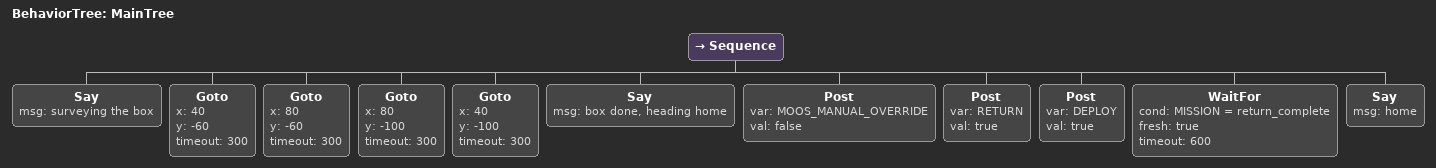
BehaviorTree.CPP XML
<root BTCPP_format="4" main_tree_to_execute="MainTree">
  <BehaviorTree ID="MainTree">
    <Sequence>
      <Say msg="surveying the box"/>
      <Goto x="40" y="-60" timeout="300"/>
      <Goto x="80" y="-60" timeout="300"/>
      <Goto x="80" y="-100" timeout="300"/>
      <Goto x="40" y="-100" timeout="300"/>
      <Say msg="box done, heading home"/>
      <Post var="MOOS_MANUAL_OVERRIDE" val="false"/>
      <Post var="RETURN" val="true"/>
      <Post var="DEPLOY" val="true"/>
      <WaitFor cond="MISSION = return_complete" fresh="true" timeout="600"/>
      <Say msg="home"/>
    </Sequence>
  </BehaviorTree>
</root>
